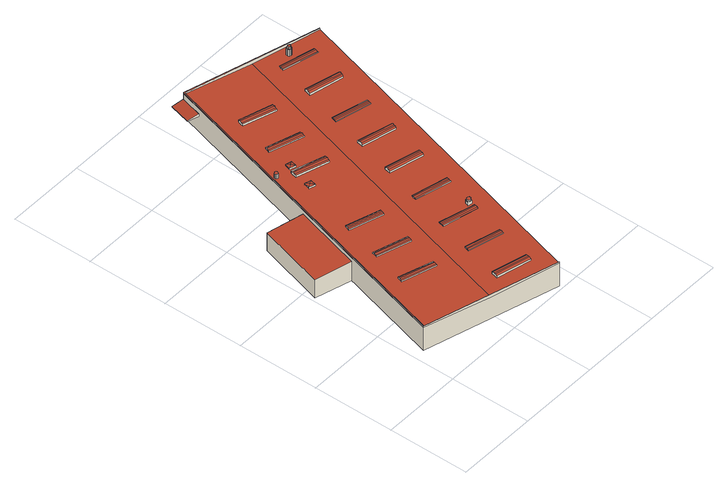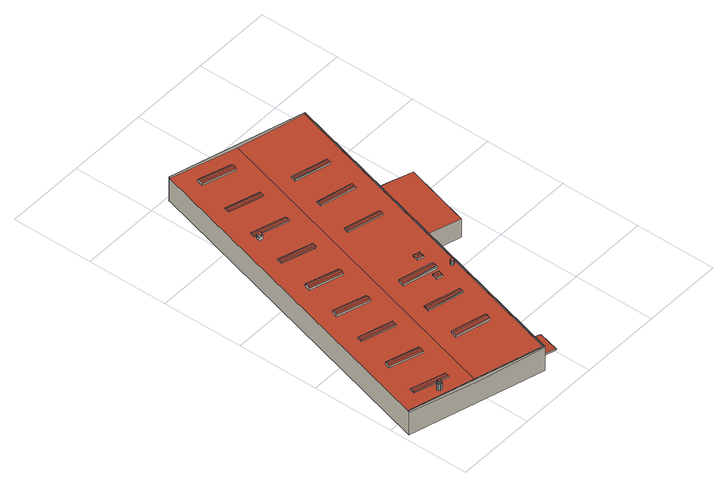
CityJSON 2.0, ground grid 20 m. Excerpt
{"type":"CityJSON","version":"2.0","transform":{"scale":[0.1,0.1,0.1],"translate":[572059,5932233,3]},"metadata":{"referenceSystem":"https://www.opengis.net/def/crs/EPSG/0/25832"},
"CityObjects":{
"building1":{"type":"Building","attributes":{"Grundfläche 2D":"158.965148","Grundhöhe NN":"3.305"},"geometry":[{"type":"Solid","lod":"3","boundaries":[[[[0,1,2,3]],[[4,5,3,2]],[[5,6,0,3]],[[6,7,1,0]],[[7,4,2,1]],[[7,6,5,4]]]],"semantics":{"surfaces":[{"type":"RoofSurface"},{"type":"WallSurface"},{"type":"GroundSurface"}],"values":[[0,1,1,1,1,2]]}}]},
"building2":{"type":"Building","attributes":{"Grundfläche 2D":"2930.260848","Grundhöhe NN":"3.388"},"children":["building2-1","building2-2","building2-3","building2-4","building2-5","building2-6","building2-7","building2-8"],"geometry":[{"type":"MultiSurface","lod":"3","boundaries":[[[8,9,10,11]],[[12,9,8,13]],[[14,12,13,15]],[[16,14,15,17]],[[18,19,20,21]],[[22,19,18,23]],[[24,22,23,25]],[[26,24,25,27]],[[28,29,30,31]],[[32,29,28,33]],[[34,32,33,35]],[[36,34,35,37]],[[38,39,40]],[[41,38,40,42]],[[43,41,42,44]],[[45,43,44,46]],[[47,48,49,50]],[[51,47,50,52]],[[53,51,52,54]],[[55,53,54,56]],[[57,58,59,60,61,62,63,64]],[[65,66,67,68]],[[69,65,68,70]],[[71,69,70,72]],[[73,71,72,74]],[[75,76,77,78]],[[79,76,75,80]],[[81,79,80,82]],[[83,81,82,84]],[[85,86,87,88]],[[89,86,85,90]],[[91,89,90,92]],[[93,91,92,94]],[[95,96,97,98]],[[99,95,98,100]],[[101,99,100,102]],[[103,101,102,104]],[[105,106,107,108]],[[106,109,110,107]],[[109,111,112,110]],[[112,111,113,114,115]],[[116,117,118,119]],[[120,117,116,121]],[[122,120,121,123]],[[124,122,123,125]],[[126,127,128]],[[129,126,128,130]],[[131,129,130,132]],[[133,131,132,134]],[[135,136,137,138]],[[139,136,135,140]],[[141,139,140,142]],[[143,141,142,144]],[[145,146,147,148]],[[149,145,148,150]],[[151,149,150,152]],[[153,151,152,154]],[[155,156,157]],[[158,155,157,159]],[[160,158,159,161]],[[162,160,161,163]],[[164,165,166,167],[168,169,170,171,172,173,174],[175,176,177,178,179,180,181,182],[183,184,185,186,187,188,189,190,191],[192,193,194,195,196,197,198],[199,200,201,202,203,204,205],[206,207,208,209,210,211],[212,213,214,215],[216,217,218,219,220,221],[222,223,224,225]],[[171,226,172]],[[227,165,164,228],[229,230,231,232,233,234,235],[236,237,238,239,240,241],[242,243,244,245,246,247],[248,249,250,251,252,253,254,255],[256,257,258,259,260,261,262],[263,264,265,266,267,268,269,270,271]],[[243,272,244]],[[11,10,181,180]],[[180,179,178,177,17,15,13,8,11]],[[16,17,177,176]],[[176,175,182,181,10,9,12,14,16]],[[21,20,248,255]],[[255,254,253,252,251,27,25,23,18,21]],[[26,27,251,250]],[[26,250,249,248,20,19,22,24]],[[242,247,31,30]],[[33,28,31,247,246,37,35]],[[246,245,36,37]],[[245,244,272,243,242,30,29,32,34,36]],[[241,273,274,39]],[[273,240,239,46,44,42,40,274]],[[239,238,45,46]],[[238,237,236,241,39,38,41,43,45]],[[52,50,49,223,222,56,54]],[[55,56,222,225]],[[51,53,55,225,224,48,47]],[[49,48,224,223]],[[59,58,167,275]],[[59,275,276,277,60]],[[277,278,61,60]],[[61,278,279,280,62]],[[280,166,63,62]],[[166,165,227,64,63]],[[227,228,57,64]],[[167,58,57,228,164]],[[67,202,201,200,199,74,72,70,68]],[[199,205,73,74]],[[73,205,204,203,66,65,69,71]],[[203,202,67,66]],[[78,77,192,198]],[[78,198,197,196,195,84,82,80,75]],[[83,84,195,194]],[[81,83,194,193,192,77,76,79]],[[88,87,232,231]],[[231,230,229,235,94,92,90,85,88]],[[93,94,235,234]],[[234,233,232,87,86,89,91,93]],[[100,98,97,211,210,104,102]],[[210,209,103,104]],[[103,209,208,207,206,96,95,99,101]],[[97,96,206,211]],[[105,219,218,217,216,113,111,109,106]],[[113,216,221,115,114]],[[110,112,115,221,220,108,107]],[[105,108,220,219]],[[174,173,119,118]],[[173,172,226,171,170,125,123,121,116,119]],[[170,169,124,125]],[[169,168,174,118,117,120,122,124]],[[281,282,127,256,262]],[[130,128,282,281,261,260,134,132]],[[133,134,260,259]],[[259,258,257,256,127,126,129,131,133]],[[183,191,138,137]],[[191,190,189,188,187,144,142,140,135,138]],[[187,186,143,144]],[[143,186,185,184,183,137,136,139,141]],[[150,148,147,213,212,154,152]],[[153,154,212,215]],[[149,151,153,215,214,146,145]],[[147,146,214,213]],[[271,156,283,284,263]],[[271,270,269,268,267,163,161,159,157,156]],[[162,163,267,266]],[[158,160,162,266,265,264,284,283,155]],[[280,279,278,285,286]],[[287,288,275,167,166,280,286,289]],[[277,276,275,288,290,291,292]],[[277,292,291,290,285,278]],[[286,285,290,288,287,289]]],"semantics":{"surfaces":[{"type":"RoofSurface"},{"type":"WallSurface"},{"type":"GroundSurface"}],"values":[0,0,0,0,0,0,0,0,0,0,0,0,0,0,0,0,0,0,0,0,0,0,0,0,0,0,0,0,0,0,0,0,0,0,0,0,0,0,0,0,0,0,0,0,0,0,0,0,0,0,0,0,0,0,0,0,0,0,0,0,0,0,0,0,0,1,1,1,1,1,1,1,1,1,1,1,1,1,1,1,1,1,1,1,1,1,1,1,1,1,1,1,1,1,1,1,1,1,1,1,1,1,1,1,1,1,1,1,1,1,1,1,1,1,1,1,1,1,1,1,1,1,1,1,1,1,1,1,1,1,1,1,1,1,1,1,1,2]}}]},
"building2-1":{"type":"BuildingInstallation","parents":["building2"],"geometry":[{"type":"MultiSurface","lod":"3","boundaries":[[[293,294,295,296,297,298,299,300,301,302,303,304]],[[301,300,305,306]],[[307,302,301,306,308]],[[309,303,302,307]],[[304,303,309,310]],[[293,304,310,311]],[[312,294,293,311]],[[295,294,312,313]],[[296,295,313,314]],[[297,296,314,315]],[[298,297,315,316]],[[299,298,316,317]],[[300,299,317,305]]],"semantics":{"surfaces":[{"type":"RoofSurface"},{"type":"WallSurface"}],"values":[0,1,1,1,1,1,1,1,1,1,1,1,1]}}]},
"building2-2":{"type":"BuildingInstallation","parents":["building2"],"geometry":[{"type":"MultiSurface","lod":"3","boundaries":[[[318,319,320,321,322,323,324,325,326,327,328,329,330,331,332,333,334,335],[336,337,338,339,340,341,342,343,344,345,346,347,348,349,350,351,352,353]],[[327,326,354,355]],[[328,327,355,356]],[[329,328,356,357]],[[330,329,357,358]],[[331,330,358,359]],[[332,331,359,360]],[[333,332,360,361]],[[334,333,361,362]],[[335,334,362,363]],[[318,335,363,364]],[[319,318,364,365]],[[320,319,365,366]],[[321,320,366,367]],[[322,321,367,368]],[[323,322,368,369]],[[324,323,369,370]],[[325,324,370,371]],[[326,325,371,354]]],"semantics":{"surfaces":[{"type":"RoofSurface"},{"type":"WallSurface"}],"values":[0,1,1,1,1,1,1,1,1,1,1,1,1,1,1,1,1,1,1]}}]},
"building2-3":{"type":"BuildingInstallation","parents":["building2"],"geometry":[{"type":"MultiSurface","lod":"3","boundaries":[[[372,373,374,375,376,377,378,379,380,381,382,383,384,385,386,387,388,389]],[[375,374,344,343]],[[376,375,343,342]],[[377,376,342,341]],[[378,377,341,340]],[[379,378,340,339]],[[380,379,339,338]],[[381,380,338,337]],[[382,381,337,336]],[[383,382,336,353]],[[384,383,353,352]],[[385,384,352,351]],[[386,385,351,350]],[[387,386,350,349]],[[388,387,349,348]],[[389,388,348,347]],[[372,389,347,346]],[[373,372,346,345]],[[374,373,345,344]]],"semantics":{"surfaces":[{"type":"RoofSurface"},{"type":"WallSurface"}],"values":[0,1,1,1,1,1,1,1,1,1,1,1,1,1,1,1,1,1,1]}}]},
"building2-4":{"type":"BuildingInstallation","parents":["building2"],"geometry":[{"type":"MultiSurface","lod":"3","boundaries":[[[390,391,392]],[[390,393,391]],[[390,392,394]],[[390,394,393]],[[392,391,395,396]],[[394,392,396,397]],[[393,394,397,398]],[[391,393,398,395]]],"semantics":{"surfaces":[{"type":"RoofSurface"},{"type":"WallSurface"}],"values":[0,0,0,0,1,1,1,1]}}]},
"building2-5":{"type":"BuildingInstallation","parents":["building2"],"geometry":[{"type":"MultiSurface","lod":"3","boundaries":[[[399,400,307]],[[399,307,308]],[[310,309,307,400,311]],[[399,308,306]],[[401,400,399]],[[402,403,399,306,305,317,316,315,314,313,312,311,404,405,406]],[[407,408,409,399,403,402]],[[409,410,401,399]],[[410,411,412,404,311,400,401]],[[412,413,407,402,406,405,404]]],"semantics":{"surfaces":[{"type":"RoofSurface"},{"type":"WallSurface"}],"values":[0,0,0,0,0,0,1,1,1,1]}}]},
"building2-6":{"type":"BuildingInstallation","parents":["building2"],"geometry":[{"type":"MultiSurface","lod":"3","boundaries":[[[414,415,416]],[[414,417,415]],[[414,416,418]],[[414,418,417]],[[416,415,419,420]],[[420,421,418,416]],[[421,422,417,418]],[[415,417,422,419]]],"semantics":{"surfaces":[{"type":"RoofSurface"},{"type":"WallSurface"}],"values":[0,0,0,0,1,1,1,1]}}]},
"building2-7":{"type":"BuildingInstallation","parents":["building2"],"geometry":[{"type":"MultiSurface","lod":"3","boundaries":[[[423,424,425,426,427,428,429,430,431,432,433,434]],[[432,431,435,436]],[[428,427,437,438]],[[427,426,439,437]],[[429,428,438,440]],[[430,429,440,441]],[[431,430,441,435]],[[433,432,436,442]],[[434,433,442,443]],[[423,434,443,444]],[[424,423,444,445]],[[425,424,445,446]],[[426,425,446,439]]],"semantics":{"surfaces":[{"type":"RoofSurface"},{"type":"WallSurface"}],"values":[0,1,1,1,1,1,1,1,1,1,1,1,1]}}]},
"building2-8":{"type":"BuildingInstallation","parents":["building2"],"geometry":[{"type":"MultiSurface","lod":"3","boundaries":[[[447,448,449,292]],[[450,291,292,449]],[[291,451,447,292]],[[451,452,448,447]],[[452,450,449,448]],[[452,451,291,450]]],"semantics":{"surfaces":[{"type":"RoofSurface"},{"type":"WallSurface"},{"type":"OuterCeilingSurface"}],"values":[0,1,1,1,1,2]}}]}
},
"vertices":[
[10,374,53],[98,349,57],[145,517,57],[57,541,53],[145,517,3],[57,541,3],[10,374,3],[98,349,3],
[427,741,71],[509,718,74],[510,722,72],[428,745,69],[508,714,74],[426,737,72],[507,710,74],[425,733,71],[505,707,72],[424,729,69],[135,321,71],[219,298,68],[220,301,67],[135,324,70],[218,294,69],[134,318,72],[217,291,68],[133,314,71],[216,288,67],[132,311,70],[161,416,71],[245,392,68],[246,395,67],[162,419,70],[244,389,69],[160,412,72],[243,385,68],[159,409,71],[242,382,67],[158,406,70],[297,582,70],[298,585,69],[215,604,73],[296,577,71],[214,600,74],[294,573,70],[213,596,73],[293,569,69],[212,592,72],[397,640,67],[396,636,66],[481,613,68],[481,616,69],[398,643,67],[482,619,70],[399,647,67],[483,623,69],[400,650,66],[484,626,68],[261,927,71],[587,836,71],[588,838,71],[260,930,71],[28,101,71],[356,9,71],[356,10,71],[30,101,71],[320,364,67],[319,361,66],[404,337,69],[404,341,70],[321,368,68],[405,344,70],[322,371,67],[406,348,70],[323,374,66],[407,351,69],[376,559,71],[458,536,74],[459,540,72],[377,563,69],[457,532,74],[375,555,72],[456,528,74],[374,551,71],[454,524,72],[373,547,69],[266,787,73],[348,764,70],[349,767,69],[267,790,72],[347,759,71],[265,782,74],[345,755,70],[263,778,73],[344,751,69],[263,774,72],[448,822,67],[447,819,66],[532,795,68],[532,798,69],[449,826,67],[533,802,70],[450,829,67],[534,806,69],[451,832,66],[535,809,68],[377,243,68],[378,246,69],[294,270,67],[293,266,66],[379,250,70],[294,273,67],[380,253,69],[296,277,67],[381,256,68],[370,259,68],[296,280,66],[350,465,71],[431,442,74],[433,446,72],[351,469,69],[430,438,74],[349,461,72],[429,434,74],[348,457,71],[428,430,72],[347,453,69],[323,669,68],[323,672,67],[238,692,71],[322,665,69],[237,689,72],[321,662,68],[236,685,71],[320,658,67],[235,682,70],[246,95,71],[328,72,74],[329,76,72],[247,99,69],[327,68,74],[245,91,72],[326,64,74],[244,87,71],[325,60,72],[243,83,69],[269,182,67],[268,179,66],[353,155,68],[353,158,69],[270,185,67],[354,162,70],[271,189,67],[355,165,69],[272,192,66],[356,169,68],[194,210,68],[111,237,70],[110,234,71],[193,207,69],[109,230,72],[192,203,68],[108,227,71],[192,200,67],[107,224,70],[423,881,63],[192,56,63],[356,10,68],[587,836,68],[429,434,67],[428,430,67],[347,453,64],[348,457,64],[350,465,64],[351,469,64],[433,446,67],[507,710,67],[505,707,67],[424,729,64],[425,733,64],[427,741,64],[428,745,64],[510,722,67],[509,718,67],[329,76,67],[328,72,67],[327,68,67],[325,60,67],[243,83,64],[244,87,64],[245,91,64],[246,95,64],[247,99,64],[459,540,67],[458,536,67],[454,524,67],[373,547,64],[374,551,64],[375,555,64],[377,563,64],[407,351,67],[406,348,67],[405,344,67],[404,337,67],[319,361,64],[321,368,64],[323,374,64],[447,819,64],[448,822,64],[449,826,64],[451,832,64],[535,809,67],[532,795,67],[356,169,67],[353,155,67],[268,179,64],[272,192,64],[381,256,67],[380,253,67],[379,250,67],[377,243,67],[293,266,64],[296,280,64],[484,626,67],[481,613,67],[396,636,64],[400,650,64],[349,461,64],[30,101,68],[261,927,68],[263,778,67],[266,787,67],[267,790,67],[349,767,64],[345,755,64],[344,751,64],[263,774,67],[297,582,64],[294,573,64],[293,569,64],[212,592,67],[215,604,67],[298,585,64],[246,395,64],[245,392,64],[243,385,64],[242,382,64],[158,406,67],[162,419,67],[220,301,64],[218,294,64],[216,288,64],[132,311,67],[133,314,67],[134,318,67],[135,321,67],[135,324,67],[323,672,64],[323,669,64],[321,662,64],[320,658,64],[235,682,67],[238,690,67],[242,694,67],[175,219,65],[194,210,64],[193,207,64],[192,200,64],[107,224,67],[108,227,67],[109,230,67],[110,234,67],[111,237,67],[244,389,64],[216,608,67],[216,608,72],[588,838,68],[424,884,63],[260,930,68],[28,101,68],[192,55,63],[356,9,68],[239,695,67],[239,695,70],[195,213,67],[195,213,64],[28,101,4],[356,9,4],[587,836,4],[588,838,4],[356,10,4],[260,930,4],[260,930,46],[260,930,52],
[377,263,81],[380,264,81],[382,266,81],[382,268,81],[382,270,81],[380,272,81],[377,273,81],[375,272,81],[373,271,81],[373,268,81],[373,266,81],[375,264,81],[375,272,76],[373,271,76],[373,268,76],[373,270,76],[373,266,76],[375,264,76],[377,263,76],[380,264,76],[382,266,76],[382,268,76],[382,270,76],[380,272,76],[377,273,76],
[492,834,83],[493,834,83],[496,836,83],[497,838,83],[497,840,83],[497,841,83],[496,843,83],[495,844,83],[493,845,83],[490,845,83],[489,845,83],[487,844,83],[486,842,83],[486,841,83],[486,838,83],[487,835,83],[489,835,83],[490,834,83],[490,836,83],[489,837,83],[488,839,83],[488,840,83],[488,841,83],[489,842,83],[490,843,83],[491,843,83],[492,843,83],[494,842,83],[495,842,83],[495,841,83],[495,840,83],[495,839,83],[494,837,83],[493,836,83],[492,836,83],[491,836,83],[493,845,65],[490,845,65],[489,845,65],[487,844,65],[486,842,65],[486,841,65],[486,838,65],[487,835,65],[489,835,65],[490,834,65],[492,834,65],[493,834,65],[496,836,65],[497,838,65],[497,840,65],[497,841,65],[496,843,65],[495,844,65],
[495,842,89],[494,842,89],[492,843,89],[491,843,89],[490,843,89],[489,842,89],[488,841,89],[488,840,89],[488,839,89],[489,837,89],[490,836,89],[491,836,89],[492,836,89],[493,836,89],[494,837,89],[495,839,89],[495,840,89],[495,841,89],
[212,554,72],[203,549,70],[218,545,70],[207,564,70],[222,560,70],[203,549,66],[218,545,66],[222,560,66],[207,564,66],
[374,274,76],[372,265,76],[371,265,76],[384,272,76],[383,272,76],[381,262,76],[383,268,76],[384,271,76],[384,272,67],[383,272,67],[374,274,66],[371,265,66],[372,265,66],[381,262,67],[383,268,67],
[232,622,71],[226,631,70],[222,617,70],[241,627,70],[237,612,70],[226,631,66],[222,617,66],[237,612,66],[241,627,66],
[189,620,80],[190,622,80],[190,624,80],[188,626,80],[186,627,80],[184,626,80],[182,625,80],[181,622,80],[182,620,80],[183,619,80],[186,618,80],[188,618,80],[182,620,68],[183,619,68],[186,627,68],[184,626,68],[188,626,67],[182,625,68],[181,622,68],[186,618,67],[188,618,67],[189,620,67],[190,622,67],[190,624,67],
[232,937,48],[218,885,48],[245,877,52],[245,877,46],[232,937,46],[218,885,46]
]}
